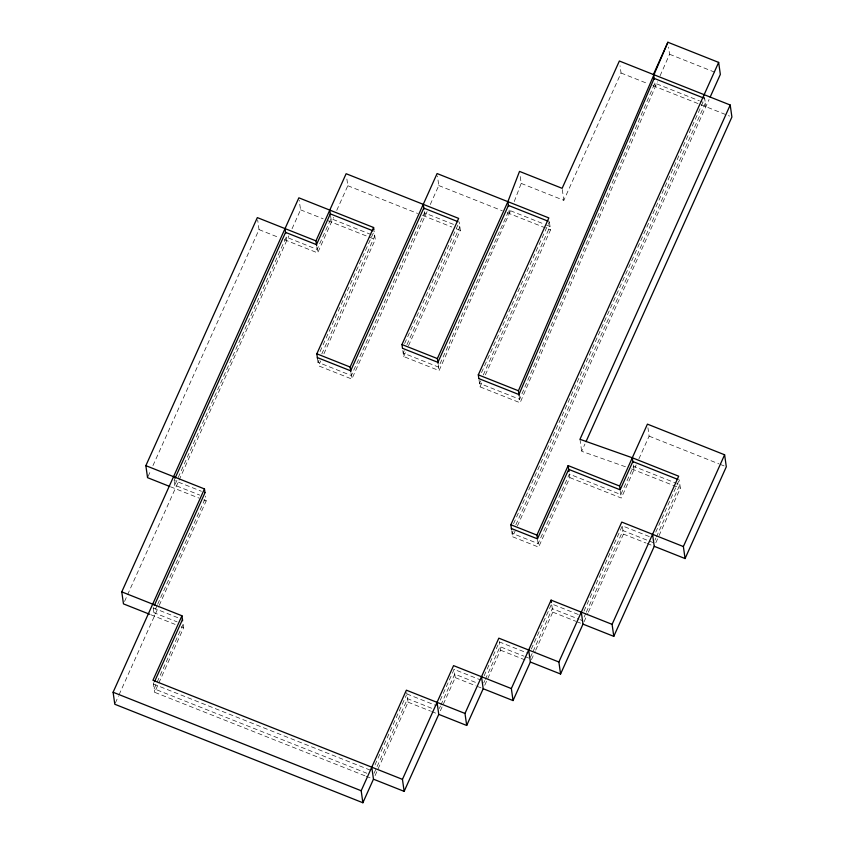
<?xml version="1.0" encoding="UTF-8"?>
<svg xmlns="http://www.w3.org/2000/svg" width="845" height="845" viewBox="0 0 845 845"><rect width="100%" height="100%" fill="white"/><g stroke="black" fill="none" stroke-linecap="round" stroke-linejoin="round"><path stroke-width="0.63" stroke-dasharray="4.22 3.17" d="M402.811 350.527L403.656 356.537L439.062 370.585L511.436 208.831M514.235 201.564L521.207 183.407L519.855 173.806M479.009 379.796L480.002 386.852L520.119 402.769L657.431 81.817M660.072 75.828L669.578 54.26L668.564 47.056M148.086 476.464L150.79 470.443M152.956 465.627L259.024 229.618L257.672 220.006M175.168 478.016L174.081 480.425L201.437 491.283M124.542 601.471L288.853 235.882M292.043 228.773L300.556 209.835L299.204 200.233M157.128 605.464L153.896 612.657L177.049 621.857M157.666 604.26L205.673 497.451M115.332 703.061L118.532 695.921M119.071 694.727L158.702 606.552M159.24 605.347L206.169 500.937L205.493 496.131M284.311 239.653L317.646 252.887L333.585 217.418M336.754 210.373L347.823 185.731L346.471 176.119M183.143 624.275L154.139 688.802L366.857 773.26M364.913 775.784L154.635 692.298L183.64 627.761L182.784 621.762M320.065 351.573L374.124 231.266M319.114 359.928L318.026 362.325L351.34 375.55L424.454 212.856L456.194 225.457M321.818 353.907L374.8 236.019L372.36 235.047M427.074 211.609L351.826 379.046L318.523 365.822L320.688 361.005M323.931 353.791L375.286 239.505L374.103 231.107M430.274 204.511L438.787 185.562L437.435 175.961M404.66 343.492L459.184 222.172M404.248 350.643L403.171 353.041L438.566 367.1L509.091 210.183L544.011 224.052M406.952 344.633L459.849 226.914L457.409 225.942M403.656 356.537L405.822 351.731M408.515 345.721L460.345 230.4L459.162 222.003M481.534 372.624L549.366 221.696M480.594 380.958L479.516 383.355L519.633 399.284L654.822 83.127L699.333 100.798M483.287 374.969L550.032 226.439L545.215 224.527M480.002 386.852L482.157 382.056M485.389 374.863L550.528 229.924L549.176 220.323M521.207 183.407L563.826 200.328L621.054 73.008L620.04 65.804M375.011 764.926L406.371 695.15M374.06 773.281L407.575 698.688L432.365 708.532M375.085 775.573L408.072 702.184L406.72 692.573M513.559 523.72L704.688 98.442M513.147 530.861L512.07 533.269L538.117 543.61L569.35 474.119L620.811 494.547L633.507 466.292L676.222 483.245M515.841 524.861L705.353 103.185L700.537 101.273M569.34 474.013L569.847 477.615L538.614 547.106L512.556 536.755L515.26 530.755M517.415 525.949L709.061 99.509M440.256 700.199L454.103 669.398L480.816 680.014M439.326 708.501L440.393 706.135M440.921 704.952L454.768 674.141L476.633 682.823M440.351 710.803L455.254 677.637L454.071 669.229M625.48 466.767L581.666 451.293L584.909 444.079M484.132 675.82L499.363 641.936L528.019 653.312M483.752 682.897L484.808 680.563M485.326 679.391L500.029 646.678L523.911 656.164M484.766 685.221L500.525 650.175L499.342 641.767M531.347 649.034L551.627 603.9L579.416 614.938M530.406 657.347L532.551 652.593M533.079 651.4L552.292 608.643L578.878 619.195M531.442 659.649L535.17 651.337M535.709 650.143L552.788 612.139L551.436 602.527M569.847 477.615L621.297 498.043L636.158 464.972M638.862 458.972L649.118 436.147L647.935 427.739M583.99 611.093L622.3 525.854L649.541 536.67M584.117 617.04L585.733 613.438M586.282 612.234L622.966 530.597L653.755 542.828L655.889 538.075M584.075 621.73L587.845 613.322M588.384 612.129L623.462 534.093L622.11 524.481M655.762 532.149L678.683 481.143M656.428 536.892L679.876 484.703L677.436 483.731M655.847 542.754L658.519 536.828M659.047 535.635L680.373 488.188L679.19 479.791M631.564 468.922L680.373 488.188M669.578 54.26L715.504 72.49M621.054 73.008L647.967 83.697M652.868 85.641L729.531 116.082M438.787 185.562L502.257 210.764M507.137 212.697L550.528 229.924M347.823 185.731L417.599 213.436M422.5 215.38L451.8 227.009M456.68 228.953L460.345 230.4M371.145 234.572L330.986 218.623L317.15 249.402L286.233 237.118L174.757 485.167L199.726 495.085M300.556 209.835L323.149 218.802M327.902 220.693L375.286 239.505M259.024 229.618L279.494 237.741M649.118 436.147L718.958 463.873M720.183 464.359L725.084 466.303M623.462 534.093L645.96 543.018M647.143 543.493L653.069 545.849M580.082 619.681L582.501 620.642M552.788 612.139L575.741 621.255M576.955 621.73L580.578 623.166M170.426 486.752L199.029 498.106M203.782 499.997L206.169 500.937M525.104 656.639L528.685 658.054M500.525 650.175L527.977 661.075M455.254 677.637L475.904 685.834M477.119 686.32L481.977 688.242M406.91 693.946L436.411 705.659M408.072 702.184L430.496 711.078M431.668 711.553L437.573 713.898M153.23 607.914L181.252 619.047M150.822 614.737L175.105 624.381M181.2 626.8L183.64 627.761M153.473 684.059L371.082 770.46M366.128 776.27L372.244 778.699M704.487 97.069L705.839 106.681M654.801 83.011L655.319 86.612M633.327 464.982L634.003 469.778M620.283 490.839L621.297 498.043M562.305 189.523L563.826 200.328M579.976 439.294L581.666 451.293M509.07 210.067L509.577 213.669M519.105 395.566L520.119 402.769M537.6 539.902L538.614 547.106M511.711 530.755L512.556 536.755M424.274 211.546L424.95 216.352M438.217 364.586L439.062 370.585M330.627 216.109L331.472 222.108M350.981 373.046L351.826 379.046M316.801 246.888L317.646 252.887M317.509 358.618L318.523 365.822M286.212 237.012L286.719 240.614M174.228 481.46L175.242 488.663M153.198 607.745L154.381 616.153M153.283 682.686L154.635 692.298"/><path stroke-width="1.27" d="M438.048 363.382L437.372 358.586L507.887 201.659L519.517 171.408L562.136 188.329L619.364 61.009L730.207 105.012L731.897 117.022L585.997 441.671M519.105 395.566L518.429 390.77L667.888 42.25L718.651 62.403L720.341 74.413L710.138 97.122M169.222 486.266L147.548 477.668L145.858 465.658L257.334 217.609L315.956 240.878L316.632 245.684M149.628 614.262L123.465 603.879L121.775 591.87L298.866 197.825L373.596 227.506L373.934 229.903M175.168 478.016L285.557 232.375L316.484 244.649L330.31 213.869L372.909 230.791M371.779 767.175L373.469 779.185L362.875 802.75L114.793 704.255L113.103 692.245L204.469 488.928L145.858 465.658M315.956 240.878L346.133 173.721L458.655 218.401L401.966 344.528L402.474 348.129M154.308 605.516L205.008 492.698M121.775 591.87L181.939 615.762L152.945 680.288L402.452 779.354L404.142 791.364L373.469 779.185M154.55 681.672L182.478 619.533M317.509 358.618L316.833 353.812L373.596 227.506M350.812 371.842L350.136 367.036L437.097 173.552L548.838 217.925L478.312 374.842L478.819 378.444M653.386 74.518L667.888 42.25M362.875 802.75L361.185 790.74L406.382 690.175L464.993 713.444L466.693 725.454L438.756 714.363L437.066 702.353M511.542 529.551L510.866 524.756L718.651 62.403M402.452 779.354L453.564 665.628L511.352 688.569L513.042 700.579L483.192 688.728L481.502 676.718M404.142 791.364L438.756 714.363M537.431 538.698L536.924 535.096L568.157 465.606L619.607 486.033L620.114 489.635M730.207 105.012L579.976 439.294L632.313 457.779L678.683 476.189L612.097 624.349L613.787 636.359L582.997 624.128L581.297 612.129M464.993 713.444L498.835 638.165L558.883 662.005L560.573 674.014L530.364 662.026L528.674 650.016M466.693 725.454L483.192 688.728M511.352 688.569L551.098 600.13L612.097 624.349M513.042 700.579L530.364 662.026M619.607 486.033L647.428 424.137L724.619 454.79L726.309 466.789L685.073 558.556L654.252 546.314L652.562 534.315M558.883 662.005L621.772 522.083L683.373 546.546L685.073 558.556M560.573 674.014L582.997 624.128M613.787 636.359L654.252 546.314M683.373 546.546L724.619 454.79M703.484 97.967L654.157 78.374L518.957 394.541L478.851 378.613M548.162 221.21L508.415 205.43L437.9 362.347L402.505 348.298M457.969 221.686L423.789 208.113L350.664 370.807L317.361 357.583M401.966 344.528L437.372 358.586M478.312 374.842L518.429 390.77M677.996 479.474L632.842 461.539L620.135 489.804L568.685 469.376L537.452 538.867L511.394 528.516M316.833 353.812L350.136 367.036M510.866 524.756L536.924 535.096M113.103 692.245L361.185 790.74M653.618 74.613L654.294 79.409M632.313 457.779L632.989 462.574M568.157 465.606L569.002 471.605M507.887 201.659L508.563 206.465M551.098 600.13L551.436 602.527M423.26 204.342L423.936 209.148M329.782 210.109L330.458 214.905M285.029 228.604L285.705 233.41M204.469 488.928L204.976 492.529M181.939 615.762L182.615 620.557"/></g></svg>
